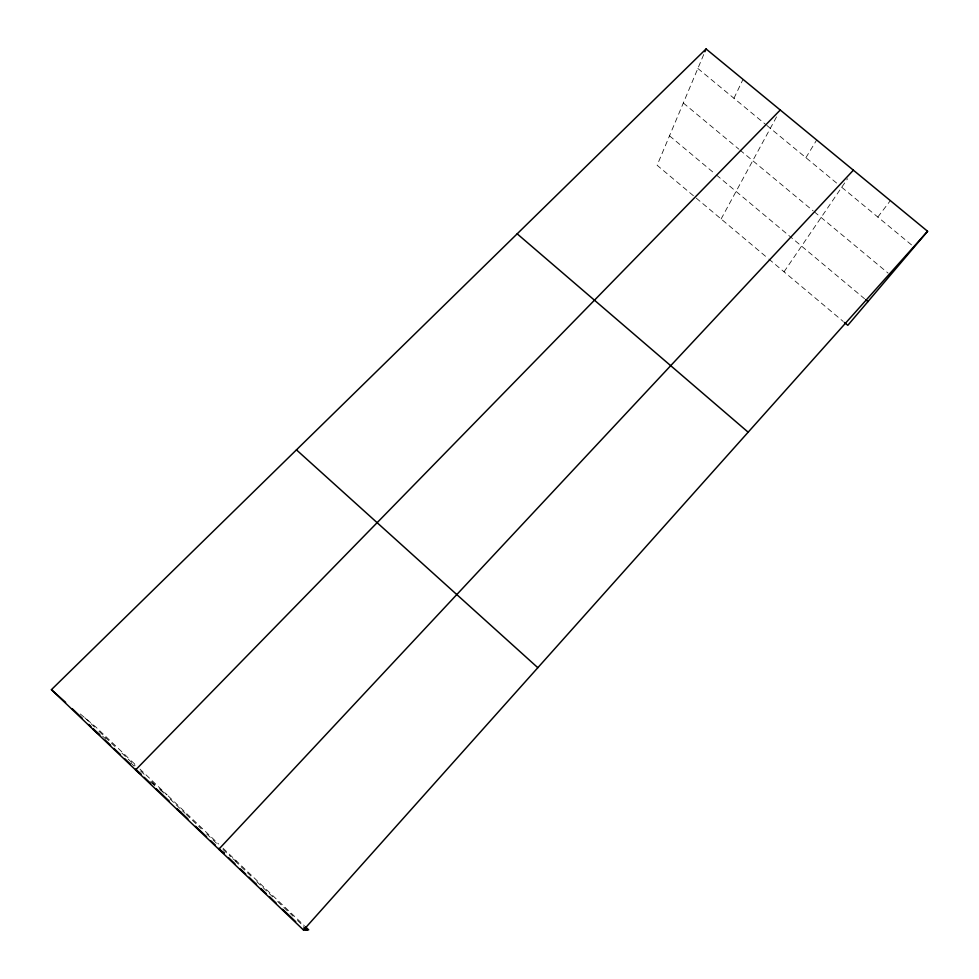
<?xml version="1.0" encoding="UTF-8"?>
<svg xmlns="http://www.w3.org/2000/svg" width="979" height="979" viewBox="0 0 979 979"><rect width="100%" height="100%" fill="white"/><g stroke="black" fill="none" stroke-linecap="round" stroke-linejoin="round"><path stroke-width="0.73" stroke-dasharray="4.89 3.67" d="M703.717 54.53L657.117 165.28L767.683 258.077M733.956 98.279L743.024 79.372M721.107 218.99L776.726 116.55M805.901 157.68L816.682 139.997M784.044 271.807L847.557 178.729M877.82 217.069L890.352 200.622M232.757 858.754L237.346 861.863M150.46 781.731L157.081 786.981M159.296 788.744L167.091 794.924L139.985 769.102M697.856 68.469L765.639 124.443M766.814 125.41L839.419 185.361M841.732 187.27L913.003 246.121M683.318 103.015L738.815 149.126M739.977 150.081L813.121 210.828M814.259 211.782L888.124 273.129M669.501 135.836L715.343 174.115M716.493 175.082L864.506 298.693M768.845 259.056L843.237 321.479M80.278 713.96L95.82 727.018L130.244 759.814M131.321 760.842L135.653 764.966M168.192 795.964L218.611 844.02M223.028 848.218L304.347 925.706M84.806 717.766L94.633 727.116M98.989 731.276L115.351 746.867M121.898 753.108L135.09 765.676M140.597 770.926L146.091 776.163M151.586 781.401L157.093 786.639M160.372 789.759L164.668 793.871M170.052 798.986L185.117 813.353M186.194 814.369L201.307 828.772M206.728 833.937L218.66 845.318M222.992 849.442L230.591 856.686M234.948 860.835L252.435 877.502M256.816 881.675L273.239 897.327M277.657 901.537L293.088 916.234M297.494 920.444L304.102 926.746M102.599 736.122L105.842 739.206M130.856 763.045L134.123 766.153M152.651 783.824L154.841 785.917"/><path stroke-width="1.47" d="M704.892 51.74L706.067 48.95L927.59 231.277L847.802 325.322L844.375 322.446M706.067 48.95L51.41 689.681L303.527 930.05L927.59 231.277M853.382 170.187L218.794 849.258L224.215 852.942M780.263 110.015L135.579 769.935L141 774.23L135.579 769.066M303.527 930.05L308.691 929.842L305.436 926.746M260.965 889.47L263.021 890.547M176.991 809.413L181.311 812.656M93.299 729.624L99.834 734.984L93.213 728.682M865.656 299.647L867.957 301.569M51.41 689.681L65.654 702.396M517.169 233.822L748.152 432.192M296.441 449.863L537.826 667.702M305.215 927.798L307.418 929.891M303.784 927.872L305.974 929.952M72.262 708.71L82.187 718.17M88.808 724.472L91.01 726.577M105.242 740.148L110.664 745.313M113.919 748.409L120.417 754.601M124.749 758.737L130.17 763.901M144.268 777.338L150.803 783.579M156.248 788.768L169.33 801.238M176.954 808.507L187.907 818.946M195.604 826.276L206.593 836.764M210.987 840.949L215.392 845.146M218.684 848.291L224.142 853.492M228.462 857.604L234.948 863.784M240.344 868.936L245.741 874.076M248.984 877.172L256.535 884.367M260.855 888.491L266.288 893.668M269.555 896.776L276.09 903.005M282.625 909.246L295.707 921.704"/></g></svg>
